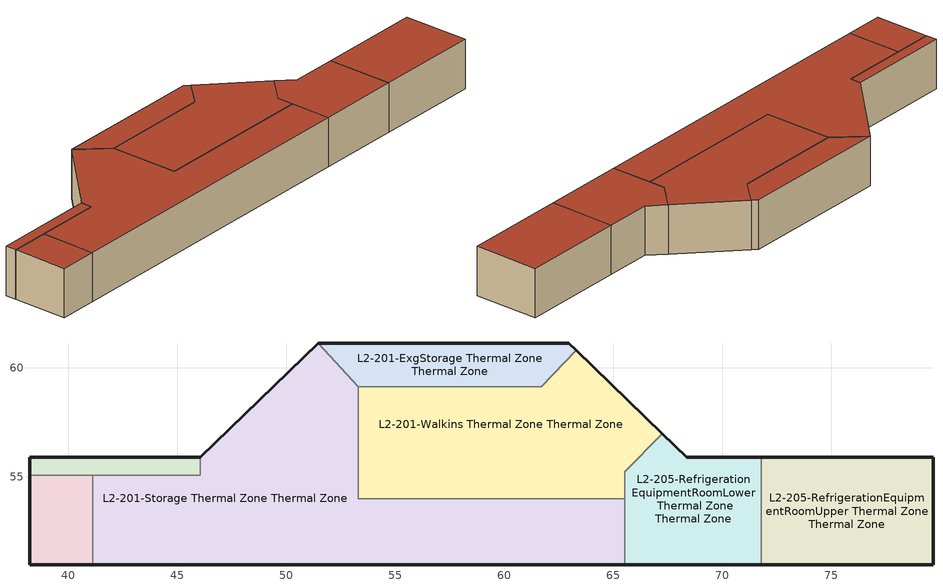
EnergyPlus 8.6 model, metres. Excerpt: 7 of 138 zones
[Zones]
L2-201-Corridor Thermal Zone Thermal Zone
 floor ground: 46.05,55.9 46.05,55.08 38.22,55.08 38.22,55.9 z5.71
 wall outside: 46.05,55.9 38.22,55.9 38.22,55.08 z5.71:9.37
 wall to L2-201-Stairs1 Thermal Zone Thermal Zone: 38.22,55.08 41.12,55.08 z5.71:9.37
 wall to L2-201-Storage Thermal Zone Thermal Zone: 41.12,55.08 46.05,55.08 46.05,55.9 z5.71:9.37
 roof outside: 46.05,55.08 46.05,55.9 38.22,55.9 38.22,55.08 z9.37
L2-201-ExgStorage Thermal Zone Thermal Zone
 floor ground: 62.97,61.14 63.31,60.8 61.69,59.13 53.31,59.13 51.46,61.14 z5.71
 wall outside: 63.31,60.8 62.97,61.14 51.46,61.14 z5.71:9.37
 wall to L2-201-Walkins Thermal Zone Thermal Zone: 53.31,59.13 61.69,59.13 63.31,60.8 z5.71:9.37
 wall to L2-201-Storage Thermal Zone Thermal Zone: 51.46,61.14 53.31,59.13 z5.71:9.37
 roof outside: 61.69,59.13 63.31,60.8 62.97,61.14 51.46,61.14 53.31,59.13 z9.37
L2-201-Stairs1 Thermal Zone Thermal Zone
 floor ground: 41.12,55.08 41.12,50.96 38.22,50.96 38.22,55.08 z5.71
 wall outside: 38.22,55.08 38.22,50.96 41.12,50.96 z5.71:9.37
 wall to L2-201-Storage Thermal Zone Thermal Zone: 41.12,50.96 41.12,55.08 z5.71:9.37
 roof outside: 41.12,50.96 41.12,55.08 38.22,55.08 38.22,50.96 z9.37
L2-201-Storage Thermal Zone Thermal Zone
 floor ground: 51.46,61.14 53.31,59.13 53.31,54 65.54,54 65.54,50.96 41.12,50.96 41.12,55.08 46.05,55.08 46.05,55.9 z5.71
 wall outside: 41.12,50.96 65.54,50.96 / 51.46,61.14 46.05,55.9 z5.71:9.37
 wall to L2-201-Walkins Thermal Zone Thermal Zone: 65.54,54 53.31,54 53.31,59.13 z5.71:9.37
 wall to L2-205-RefrigerationEquipmentRoomLower Thermal Zone Thermal Zone: 65.54,50.96 65.54,54 z5.71:9.37
 roof outside: 65.54,50.96 65.54,54 53.31,54 53.31,59.13 51.46,61.14 46.05,55.9 46.05,55.08 41.12,55.08 41.12,50.96 z9.37
L2-201-Walkins Thermal Zone Thermal Zone
 floor ground: 63.31,60.8 67.25,56.99 65.54,55.23 65.54,54 53.31,54 53.31,59.13 61.69,59.13 z5.71
 wall outside: 67.25,56.99 63.31,60.8 z5.71:9.37
 wall to L2-205-RefrigerationEquipmentRoomLower Thermal Zone Thermal Zone: 65.54,54 65.54,55.23 67.25,56.99 z5.71:9.37
 roof outside: 65.54,54 65.54,55.23 67.25,56.99 63.31,60.8 61.69,59.13 53.31,59.13 53.31,54 z9.37
L2-205-RefrigerationEquipmentRoomLower Thermal Zone Thermal Zone
 floor ground: 67.25,56.99 68.37,55.9 71.8,55.9 71.8,50.96 65.54,50.96 65.54,55.23 z5.71
 wall outside: 65.54,50.96 71.8,50.96 / 71.8,55.9 68.37,55.9 67.25,56.99 z5.71:9.37
 wall to L2-205-RefrigerationEquipmentRoomUpper Thermal Zone Thermal Zone: 71.8,50.96 71.8,55.9 z5.71:9.37
 roof outside: 71.8,50.96 71.8,55.9 68.37,55.9 67.25,56.99 65.54,55.23 65.54,50.96 z9.37
L2-205-RefrigerationEquipmentRoomUpper Thermal Zone Thermal Zone
 floor ground: 79.67,55.9 79.67,50.96 71.8,50.96 71.8,55.9 z5.71
 wall outside: 71.8,50.96 79.67,50.96 79.67,55.9 71.8,55.9 z5.71:9.37
 roof outside: 79.67,50.96 79.67,55.9 71.8,55.9 71.8,50.96 z9.37
[Zone]
L2-201-Corridor Thermal Zone Thermal Zone; L2-201-ExgStorage Thermal Zone Thermal Zone; L2-201-Stairs1 Thermal Zone Thermal Zone; L2-201-Storage Thermal Zone Thermal Zone; L2-201-Walkins Thermal Zone Thermal Zone; L2-205-RefrigerationEquipmentRoomLower Thermal Zone Thermal Zone; L2-205-RefrigerationEquipmentRoomUpper Thermal Zone Thermal Zone
